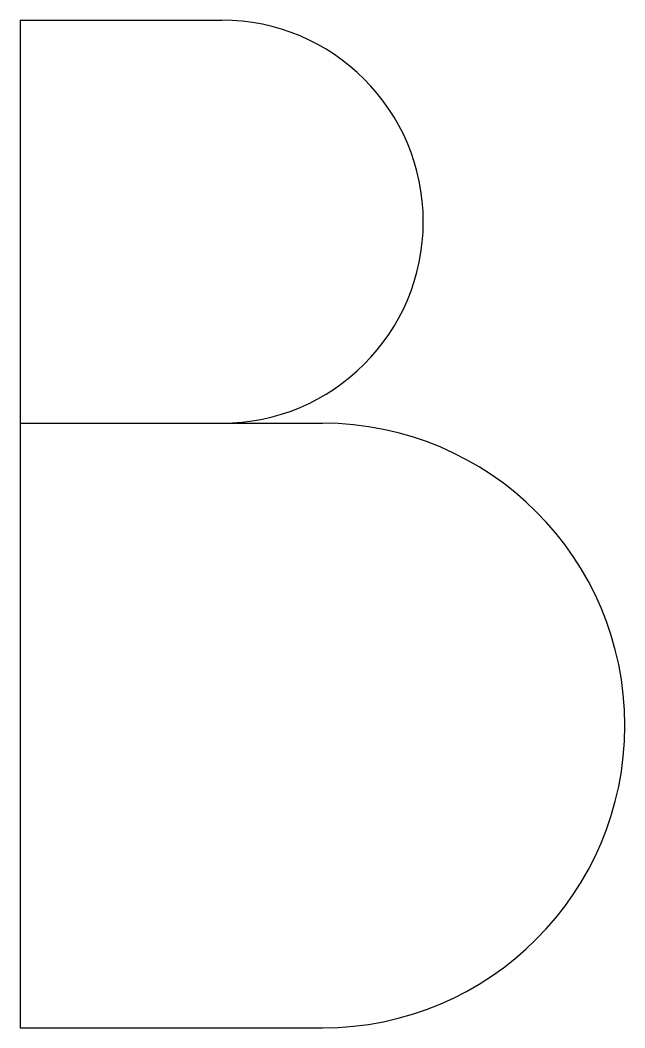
# Model space of a CAD drawing. Extents: x 0 to 300, y 0 to 500.
import ezdxf

# ---------------------------------------------------------------- set-up
doc = ezdxf.new("R2010")
doc.units = 0
doc.layers.get('0').update_dxf_attribs({"linetype": 'CONTINUOUS'})

msp = doc.modelspace()

# ---------------------------------------------------------------- linework, layer by layer
for p, q in [((0, 500), (0, 0)), ((0, 500), (100, 500)), ((0, 300), (150, 300)), ((0, 0), (150, 0))]:
    msp.add_line(p, q)
for centre, radius in [((100, 400), 100), ((150, 150), 150)]:
    msp.add_arc(centre, radius, 270, 90)

doc.saveas('drawing.dxf')
